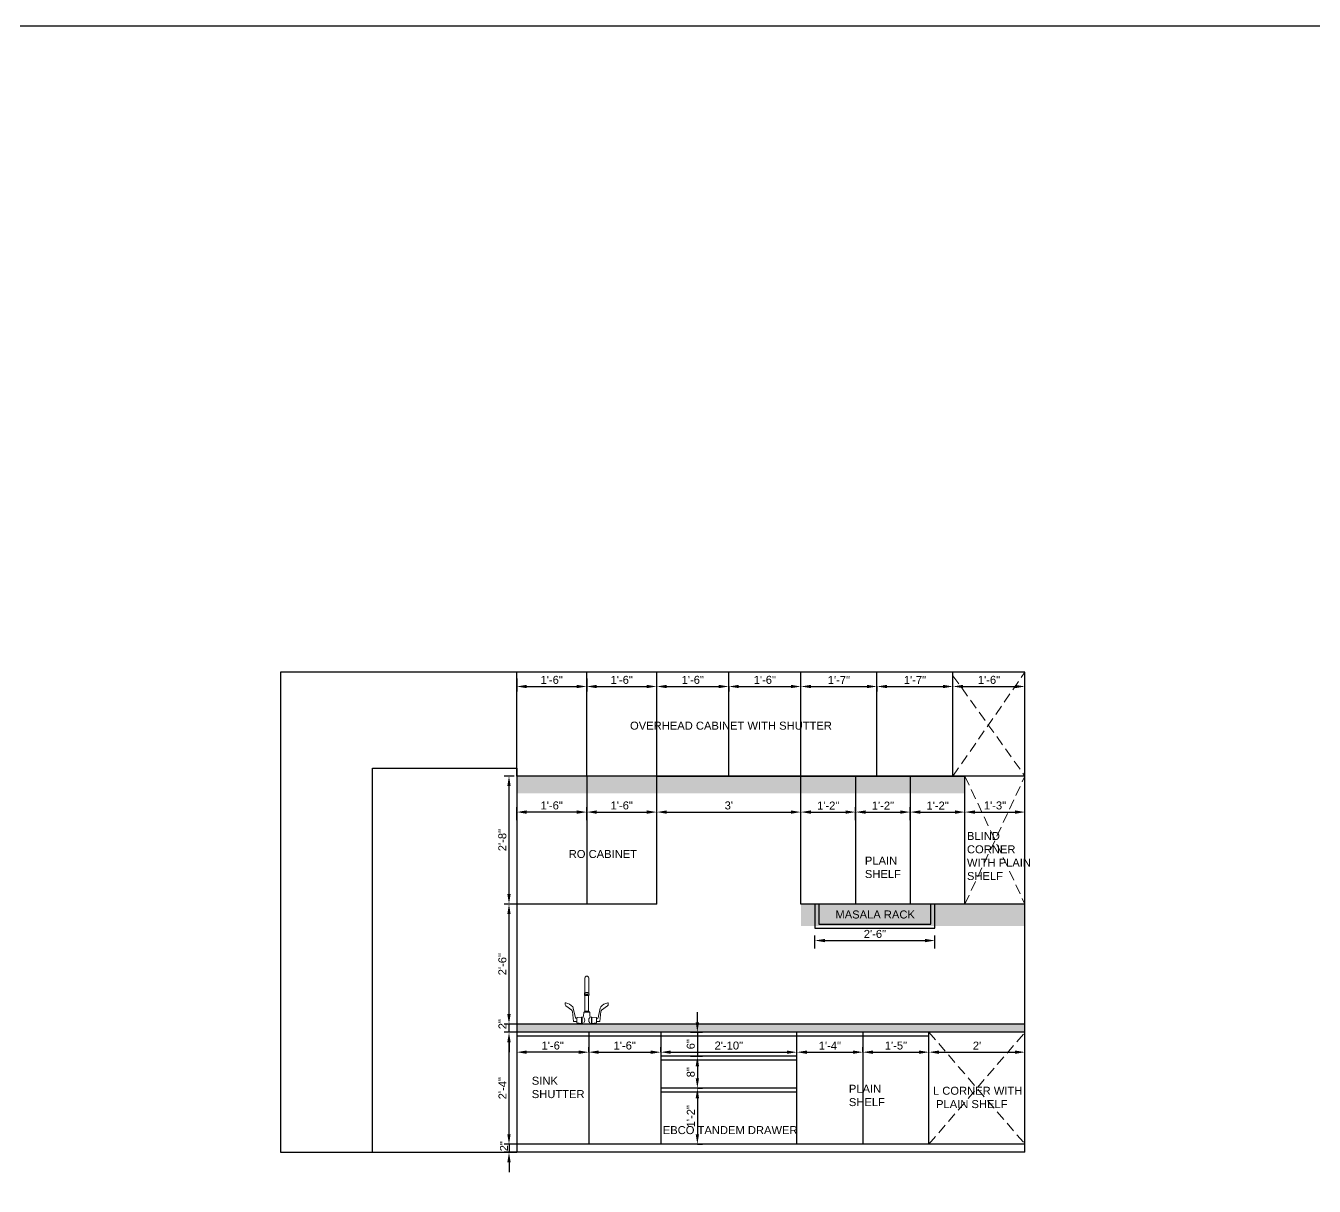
# Model space of a CAD drawing. Header units: inches. Extents: x 213 to 17763, y -4830 to 1802.
# Drawn here: x 16192.3 to 16514.3, y -2074.5 to -1784.5 of the extents above; entities that cross this region are included whole.
import ezdxf

# ---------------------------------------------------------------- set-up
doc = ezdxf.new("R2010")
doc.units = ezdxf.units.IN
doc.header["$MEASUREMENT"] = 0
for name, pattern in [('$0$HIDDEN', [0.375, 0.25, -0.125]), ('ACAD_ISO02W100', [15, 12, -3]), ('AUDIT_D_060311083008-3', [0])]:
    doc.linetypes.add(name, pattern=pattern)
doc.layers.add('IEL-HATCH-002', color=7, linetype='Continuous')
doc.layers.add('PDF4_Text', color=7, linetype='Continuous')
doc.styles.add('PDF Arial', font='arial.ttf')
doc.styles.get("Standard").update_dxf_attribs({"font": 'arial.ttf'})
doc.dimstyles.new('ISO-25', dxfattribs={"dimtxt": 4.5, "dimasz": 2.5, "dimexe": 1.25, "dimexo": 0.625, "dimtad": 1, "dimdec": 0, "dimlunit": 4, "dimtxsty": 'Standard', "dimcen": 2.5, "dimadec": 0, "dimazin": 0, "dimtfac": 1, "dimtdec": 0, "dimtmove": 0, "dimatfit": 3, "dimfxl": 1, "dimarcsym": 0})

# ---------------------------------------------------------------- blocks, each defined once
blk = doc.blocks.new('9I8UYTFRD')
at = {"lineweight": 0}
for p, q in [((16583.79, -2758.37), (16583.79, -2762.02)), ((16584.75, -2762.02), (16584.75, -2758.37)), ((16578.9, -2764.96), (16578.9, -2764.66)), ((16583.79, -2762.71), (16583.79, -2766.67)), ((16584.74, -2766.67), (16584.74, -2762.71)), ((16589.63, -2764.96), (16589.63, -2764.66)), ((16580.56, -2766.43), (16579.04, -2765.32)), ((16580.99, -2769.25), (16580.7, -2766.74)), ((16580.9, -2765.86), (16581.43, -2768.32)), ((16581.82, -2768.56), (16581.82, -2768.27)), ((16581.87, -2768.21), (16582.99, -2768.14)), ((16582.99, -2768.18), (16583.1, -2768.13)), ((16582.99, -2768.14), (16582.99, -2768.18)), ((16582.99, -2769.67), (16582.99, -2768.18)), ((16583.1, -2769.72), (16583.1, -2768.13)), ((16583.1, -2768.13), (16583.21, -2768.13)), ((16583.47, -2767.88), (16583.52, -2766.93)), ((16583.52, -2766.93), (16583.63, -2766.93)), ((16583.63, -2766.93), (16584.9, -2766.93)), ((16583.79, -2766.67), (16584.74, -2766.67)), ((16585.01, -2766.93), (16584.9, -2766.93)), ((16585.06, -2767.88), (16585.01, -2766.93)), ((16585.43, -2768.13), (16585.32, -2768.13)), ((16585.43, -2769.72), (16585.43, -2768.13)), ((16585.53, -2768.18), (16585.43, -2768.13)), ((16586.66, -2768.21), (16585.53, -2768.14)), ((16585.53, -2768.14), (16585.53, -2768.18)), ((16585.53, -2769.67), (16585.53, -2768.18)), ((16586.7, -2768.56), (16586.7, -2768.27)), ((16587.62, -2765.86), (16587.09, -2768.32)), ((16587.54, -2769.25), (16587.82, -2766.74)), ((16587.97, -2766.43), (16589.49, -2765.32)), ((16581.82, -2769.25), (16580.99, -2769.25)), ((16581.7, -2768.56), (16581.82, -2768.56)), ((16581.82, -2768.56), (16581.82, -2769.25)), ((16581.82, -2769.54), (16581.82, -2769.25)), ((16582.99, -2769.72), (16581.87, -2769.59)), ((16583.1, -2769.72), (16582.99, -2769.67)), ((16582.99, -2769.67), (16582.99, -2769.72)), ((16585.43, -2769.72), (16585.53, -2769.67)), ((16585.53, -2769.72), (16586.66, -2769.59)), ((16585.53, -2769.67), (16585.53, -2769.72)), ((16586.7, -2768.56), (16586.7, -2769.25)), ((16586.83, -2768.56), (16586.7, -2768.56)), ((16586.7, -2769.54), (16586.7, -2769.25)), ((16586.7, -2769.25), (16587.54, -2769.25))]:
    blk.add_line(p, q, dxfattribs=at)
for centre, radius, start, end in [((16584.27, -2758.37), 0.479, 0.1224, 179.8776), ((16583.81, -2762.11), 0.0875, 102.6674, 218.0261), ((16584.27, -2763.95), 1.86, 73.5696, 106.4975), ((16584.27, -2763.82), 1.86, 75.0637, 104.9363), ((16584.72, -2762.11), 0.0911, 325.8407, 73.6277), ((16579, -2764.66), 0.106, 90, 180), ((16579.43, -2764.96), 0.532, 180, 223.0734), ((16578.15, -2768.2), 3.74, 45.3741, 76.7548), ((16583.98, -2762.36), 0.312, 140.4177, 217.9852), ((16583.76, -2762.61), 0.0686, 114.8047, 245.1953), ((16584.26, -2764.35), 1.88, 73.5535, 106.4465), ((16583.81, -2762.62), 0.0905, 215.7695, 256.5959), ((16584.72, -2762.62), 0.0906, 283.4243, 324.2103), ((16584.56, -2762.36), 0.304, 319.9002, 40.0998), ((16584.77, -2762.61), 0.0686, 294.8047, 65.1953), ((16590.38, -2768.2), 3.74, 103.2452, 134.6259), ((16589.1, -2764.96), 0.532, 316.9266, 0), ((16589.52, -2764.66), 0.106, 0, 90), ((16580.17, -2766.8), 0.532, 5.886, 43.0734), ((16580.12, -2765.98), 0.798, 8.8252, 34.3104), ((16581.7, -2768.29), 0.266, 185.886, 270), ((16581.88, -2768.27), 0.0532, 94.3321, 180), ((16583.21, -2767.86), 0.266, 270, 357.14), ((16582.69, -2768.89), 1.09, 319.9184, 39.0717), ((16584.05, -2767), 0.426, 127.6786, 170.3939), ((16584.48, -2767), 0.426, 9.6061, 52.3214), ((16585.84, -2768.89), 1.09, 140.9283, 220.0816), ((16585.32, -2767.86), 0.266, 182.86, 270), ((16586.65, -2768.27), 0.0532, 0, 85.6679), ((16586.83, -2768.29), 0.266, 270, 354.114), ((16588.41, -2765.98), 0.798, 145.6896, 171.1748), ((16588.35, -2766.8), 0.532, 136.9266, 174.114), ((16581.88, -2769.54), 0.0532, 180, 265.6679), ((16583.1, -2769.99), 0.266, 357.14, 90), ((16585.43, -2769.99), 0.266, 90, 182.86), ((16586.65, -2769.54), 0.0532, 274.3321, 0)]:
    blk.add_arc(centre, radius, start, end, dxfattribs=at)
for start_param, end_param in [(-0.053243, 3.194836), (3.592619, 5.832158)]:
    blk.add_ellipse((16584.26, -2762.67), major_axis=(0.532, 0), ratio=0.172573, start_param=start_param, end_param=end_param, dxfattribs=at)
blk = doc.blocks.new('*D1063')
at = {"color": 0, "linetype": 'ACAD_ISO02W100', "lineweight": -2, "transparency": 16777216}
for p, q in [((16315, -1983), (16315, -1979.75)), ((16332.5, -1983), (16332.5, -1979.75))]:
    blk.add_line(p, q, dxfattribs=at)
at = {"color": 0, "linetype": 'AUDIT_D_060311083008-3', "lineweight": -2, "transparency": 16777216}
blk.add_line((16330, -1981), (16317.5, -1981), dxfattribs=at)
at = {"color": 0, "transparency": 16777216}
for points in [[(16317.5, -1980.58), (16317.5, -1981.42), (16315, -1981)], [(16330, -1980.58), (16330, -1981.42), (16332.5, -1981)]]:
    blk.add_solid(points, dxfattribs=at)
at = {"layer": 'Defpoints', "color": 0, "transparency": 16777216}
for p in [(16315, -1981), (16315, -1986.99), (16332.5, -1986.99)]:
    blk.add_point(p, dxfattribs=at)
at = {"color": 0, "lineweight": 5, "transparency": 16777216, "insert": (16323.75, -1979.35), "char_height": 2, "attachment_point": 5}
blk.add_mtext('1\'-6"', dxfattribs=at)
blk = doc.blocks.new('*D1064')
at = {"color": 0, "linetype": 'ACAD_ISO02W100', "lineweight": -2, "transparency": 16777216}
for p, q in [((16332.5, -1983), (16332.5, -1979.75)), ((16350, -1983), (16350, -1979.75))]:
    blk.add_line(p, q, dxfattribs=at)
at = {"color": 0, "linetype": 'AUDIT_D_060311083008-3', "lineweight": -2, "transparency": 16777216}
blk.add_line((16335, -1981), (16347.5, -1981), dxfattribs=at)
at = {"color": 0, "transparency": 16777216}
for points in [[(16335, -1980.58), (16335, -1981.42), (16332.5, -1981)], [(16347.5, -1980.58), (16347.5, -1981.42), (16350, -1981)]]:
    blk.add_solid(points, dxfattribs=at)
at = {"layer": 'Defpoints', "color": 0, "transparency": 16777216}
for p in [(16350, -1981), (16332.5, -1986.99), (16350, -1986.99)]:
    blk.add_point(p, dxfattribs=at)
at = {"color": 0, "lineweight": 5, "transparency": 16777216, "insert": (16341.25, -1979.35), "char_height": 2, "attachment_point": 5}
blk.add_mtext('1\'-6"', dxfattribs=at)
blk = doc.blocks.new('*D1065')
at = {"color": 0, "linetype": 'ACAD_ISO02W100', "lineweight": -2, "transparency": 16777216}
for p, q in [((16350, -1983), (16350, -1979.75)), ((16386, -1983), (16386, -1979.75))]:
    blk.add_line(p, q, dxfattribs=at)
at = {"color": 0, "linetype": 'AUDIT_D_060311083008-3', "lineweight": -2, "transparency": 16777216}
blk.add_line((16352.5, -1981), (16383.5, -1981), dxfattribs=at)
at = {"color": 0, "transparency": 16777216}
for points in [[(16352.5, -1980.58), (16352.5, -1981.42), (16350, -1981)], [(16383.5, -1980.58), (16383.5, -1981.42), (16386, -1981)]]:
    blk.add_solid(points, dxfattribs=at)
at = {"layer": 'Defpoints', "color": 0, "transparency": 16777216}
for p in [(16386, -1981), (16350, -1986.99), (16386, -1986.99)]:
    blk.add_point(p, dxfattribs=at)
at = {"color": 0, "lineweight": 5, "transparency": 16777216, "insert": (16368, -1979.35), "char_height": 2, "attachment_point": 5}
blk.add_mtext("3'", dxfattribs=at)
blk = doc.blocks.new('*D1066')
at = {"color": 0, "linetype": 'ACAD_ISO02W100', "lineweight": -2, "transparency": 16777216}
for p, q in [((16386, -1983), (16386, -1979.75)), ((16399.67, -1983), (16399.67, -1979.75))]:
    blk.add_line(p, q, dxfattribs=at)
at = {"color": 0, "linetype": 'AUDIT_D_060311083008-3', "lineweight": -2, "transparency": 16777216}
blk.add_line((16388.5, -1981), (16397.17, -1981), dxfattribs=at)
at = {"color": 0, "transparency": 16777216}
for points in [[(16388.5, -1980.58), (16388.5, -1981.42), (16386, -1981)], [(16397.17, -1980.58), (16397.17, -1981.42), (16399.67, -1981)]]:
    blk.add_solid(points, dxfattribs=at)
at = {"layer": 'Defpoints', "color": 0, "transparency": 16777216}
for p in [(16399.67, -1981), (16386, -1986.99), (16399.67, -1986.99)]:
    blk.add_point(p, dxfattribs=at)
at = {"color": 0, "lineweight": 5, "transparency": 16777216, "insert": (16392.83, -1979.37), "char_height": 2, "attachment_point": 5}
blk.add_mtext('1\'-2"', dxfattribs=at)
blk = doc.blocks.new('*D1067')
at = {"color": 0, "linetype": 'ACAD_ISO02W100', "lineweight": -2, "transparency": 16777216}
for p, q in [((16413.33, -1983), (16413.33, -1979.75)), ((16427, -1983), (16427, -1979.75))]:
    blk.add_line(p, q, dxfattribs=at)
at = {"color": 0, "linetype": 'AUDIT_D_060311083008-3', "lineweight": -2, "transparency": 16777216}
blk.add_line((16415.83, -1981), (16424.5, -1981), dxfattribs=at)
at = {"color": 0, "transparency": 16777216}
for points in [[(16415.83, -1980.58), (16415.83, -1981.42), (16413.33, -1981)], [(16424.5, -1980.58), (16424.5, -1981.42), (16427, -1981)]]:
    blk.add_solid(points, dxfattribs=at)
at = {"layer": 'Defpoints', "color": 0, "transparency": 16777216}
for p in [(16427, -1981), (16413.33, -1986.99), (16427, -1986.99)]:
    blk.add_point(p, dxfattribs=at)
at = {"color": 0, "lineweight": 5, "transparency": 16777216, "insert": (16420.17, -1979.37), "char_height": 2, "attachment_point": 5}
blk.add_mtext('1\'-2"', dxfattribs=at)
blk = doc.blocks.new('*D1068')
at = {"color": 0, "linetype": 'ACAD_ISO02W100', "lineweight": -2, "transparency": 16777216}
for p, q in [((16427, -1983), (16427, -1979.75)), ((16442, -1983), (16442, -1979.75))]:
    blk.add_line(p, q, dxfattribs=at)
at = {"color": 0, "linetype": 'AUDIT_D_060311083008-3', "lineweight": -2, "transparency": 16777216}
blk.add_line((16429.5, -1981), (16439.5, -1981), dxfattribs=at)
at = {"color": 0, "transparency": 16777216}
for points in [[(16429.5, -1980.58), (16429.5, -1981.42), (16427, -1981)], [(16439.5, -1980.58), (16439.5, -1981.42), (16442, -1981)]]:
    blk.add_solid(points, dxfattribs=at)
at = {"layer": 'Defpoints', "color": 0, "transparency": 16777216}
for p in [(16442, -1981), (16427, -1986.99), (16442, -1986.99)]:
    blk.add_point(p, dxfattribs=at)
at = {"color": 0, "lineweight": 5, "transparency": 16777216, "insert": (16434.5, -1979.35), "char_height": 2, "attachment_point": 5}
blk.add_mtext('1\'-3"', dxfattribs=at)
blk = doc.blocks.new('*D1069')
at = {"color": 0, "linetype": 'ACAD_ISO02W100', "lineweight": -2, "transparency": 16777216}
for p, q in [((16399.67, -1983), (16399.67, -1979.75)), ((16413.33, -1983), (16413.33, -1979.75))]:
    blk.add_line(p, q, dxfattribs=at)
at = {"color": 0, "linetype": 'AUDIT_D_060311083008-3', "lineweight": -2, "transparency": 16777216}
blk.add_line((16402.17, -1981), (16410.83, -1981), dxfattribs=at)
at = {"color": 0, "transparency": 16777216}
for points in [[(16402.17, -1980.58), (16402.17, -1981.42), (16399.67, -1981)], [(16410.83, -1980.58), (16410.83, -1981.42), (16413.33, -1981)]]:
    blk.add_solid(points, dxfattribs=at)
at = {"layer": 'Defpoints', "color": 0, "transparency": 16777216}
for p in [(16413.33, -1981), (16399.67, -1986.99), (16413.33, -1986.99)]:
    blk.add_point(p, dxfattribs=at)
at = {"color": 0, "transparency": 16777216, "insert": (16406.5, -1979.37), "char_height": 2, "attachment_point": 5}
blk.add_mtext('1\'-2"', dxfattribs=at)
blk = doc.blocks.new('*D1070')
at = {"color": 0, "linetype": 'ACAD_ISO02W100', "lineweight": -2, "transparency": 16777216}
for p, q in [((16315, -2039), (16315, -2042.25)), ((16333, -2041), (16333, -2039.75))]:
    blk.add_line(p, q, dxfattribs=at)
at = {"color": 0, "linetype": 'AUDIT_D_060311083008-3', "lineweight": -2, "transparency": 16777216}
blk.add_line((16330.5, -2041), (16317.5, -2041), dxfattribs=at)
at = {"color": 0, "transparency": 16777216}
for points in [[(16317.5, -2040.58), (16317.5, -2041.42), (16315, -2041)], [(16330.5, -2040.58), (16330.5, -2041.42), (16333, -2041)]]:
    blk.add_solid(points, dxfattribs=at)
at = {"layer": 'Defpoints', "color": 0, "transparency": 16777216}
for p in [(16315, -2038), (16315, -2041), (16333, -2041)]:
    blk.add_point(p, dxfattribs=at)
at = {"color": 0, "lineweight": 5, "transparency": 16777216, "insert": (16324, -2039.35), "char_height": 2, "attachment_point": 5}
blk.add_mtext('1\'-6"', dxfattribs=at)
blk = doc.blocks.new('*D1071')
at = {"color": 0, "linetype": 'ACAD_ISO02W100', "lineweight": -2, "transparency": 16777216}
for p, q in [((16333, -2039), (16333, -2042.25)), ((16351, -2041), (16351, -2039.75))]:
    blk.add_line(p, q, dxfattribs=at)
at = {"color": 0, "linetype": 'AUDIT_D_060311083008-3', "lineweight": -2, "transparency": 16777216}
blk.add_line((16335.5, -2041), (16348.5, -2041), dxfattribs=at)
at = {"color": 0, "transparency": 16777216}
for points in [[(16335.5, -2040.58), (16335.5, -2041.42), (16333, -2041)], [(16348.5, -2040.58), (16348.5, -2041.42), (16351, -2041)]]:
    blk.add_solid(points, dxfattribs=at)
at = {"layer": 'Defpoints', "color": 0, "transparency": 16777216}
for p in [(16333, -2038), (16351, -2041), (16351, -2041)]:
    blk.add_point(p, dxfattribs=at)
at = {"color": 0, "lineweight": 5, "transparency": 16777216, "insert": (16342, -2039.35), "char_height": 2, "attachment_point": 5}
blk.add_mtext('1\'-6"', dxfattribs=at)
blk = doc.blocks.new('*D1072')
at = {"color": 0, "linetype": 'ACAD_ISO02W100', "lineweight": -2, "transparency": 16777216}
for p, q in [((16351, -2041), (16351, -2039.75)), ((16385, -2041), (16385, -2039.75))]:
    blk.add_line(p, q, dxfattribs=at)
at = {"color": 0, "linetype": 'AUDIT_D_060311083008-3', "lineweight": -2, "transparency": 16777216}
blk.add_line((16353.5, -2041), (16382.5, -2041), dxfattribs=at)
at = {"color": 0, "transparency": 16777216}
for points in [[(16353.5, -2040.58), (16353.5, -2041.42), (16351, -2041)], [(16382.5, -2040.58), (16382.5, -2041.42), (16385, -2041)]]:
    blk.add_solid(points, dxfattribs=at)
at = {"layer": 'Defpoints', "color": 0, "transparency": 16777216}
for p in [(16351, -2041), (16385, -2041), (16385, -2041)]:
    blk.add_point(p, dxfattribs=at)
at = {"color": 0, "lineweight": 5, "transparency": 16777216, "insert": (16368, -2039.35), "char_height": 2, "attachment_point": 5}
blk.add_mtext('2\'-10"', dxfattribs=at)
blk = doc.blocks.new('*D1073')
at = {"color": 0, "linetype": 'ACAD_ISO02W100', "lineweight": -2, "transparency": 16777216}
for p, q in [((16385, -2041), (16385, -2039.75)), ((16401.5, -2041), (16401.5, -2039.75))]:
    blk.add_line(p, q, dxfattribs=at)
at = {"color": 0, "linetype": 'AUDIT_D_060311083008-3', "lineweight": -2, "transparency": 16777216}
blk.add_line((16387.5, -2041), (16399, -2041), dxfattribs=at)
at = {"color": 0, "transparency": 16777216}
for points in [[(16387.5, -2040.58), (16387.5, -2041.42), (16385, -2041)], [(16399, -2040.58), (16399, -2041.42), (16401.5, -2041)]]:
    blk.add_solid(points, dxfattribs=at)
at = {"layer": 'Defpoints', "color": 0, "transparency": 16777216}
for p in [(16385, -2041), (16401.5, -2041), (16401.5, -2041)]:
    blk.add_point(p, dxfattribs=at)
at = {"color": 0, "lineweight": 5, "transparency": 16777216, "insert": (16393.25, -2039.37), "char_height": 2, "attachment_point": 5}
blk.add_mtext('1\'-4"', dxfattribs=at)
blk = doc.blocks.new('*D1074')
at = {"color": 0, "linetype": 'ACAD_ISO02W100', "lineweight": -2, "transparency": 16777216}
for p, q in [((16401.5, -2041), (16401.5, -2039.75)), ((16418, -2041), (16418, -2039.75))]:
    blk.add_line(p, q, dxfattribs=at)
at = {"color": 0, "linetype": 'AUDIT_D_060311083008-3', "lineweight": -2, "transparency": 16777216}
blk.add_line((16404, -2041), (16415.5, -2041), dxfattribs=at)
at = {"color": 0, "transparency": 16777216}
for points in [[(16404, -2040.58), (16404, -2041.42), (16401.5, -2041)], [(16415.5, -2040.58), (16415.5, -2041.42), (16418, -2041)]]:
    blk.add_solid(points, dxfattribs=at)
at = {"layer": 'Defpoints', "color": 0, "transparency": 16777216}
for p in [(16401.5, -2041), (16418, -2041), (16418, -2041)]:
    blk.add_point(p, dxfattribs=at)
at = {"color": 0, "lineweight": 5, "transparency": 16777216, "insert": (16409.75, -2039.35), "char_height": 2, "attachment_point": 5}
blk.add_mtext('1\'-5"', dxfattribs=at)
blk = doc.blocks.new('*D1075')
at = {"color": 0, "linetype": 'ACAD_ISO02W100', "lineweight": -2, "transparency": 16777216}
for p, q in [((16418, -2041), (16418, -2039.75)), ((16442, -2041), (16442, -2039.75))]:
    blk.add_line(p, q, dxfattribs=at)
at = {"color": 0, "linetype": 'AUDIT_D_060311083008-3', "lineweight": -2, "transparency": 16777216}
blk.add_line((16420.5, -2041), (16439.5, -2041), dxfattribs=at)
at = {"color": 0, "transparency": 16777216}
for points in [[(16420.5, -2040.58), (16420.5, -2041.42), (16418, -2041)], [(16439.5, -2040.58), (16439.5, -2041.42), (16442, -2041)]]:
    blk.add_solid(points, dxfattribs=at)
at = {"layer": 'Defpoints', "color": 0, "transparency": 16777216}
for p in [(16418, -2041), (16442, -2041), (16442, -2041)]:
    blk.add_point(p, dxfattribs=at)
at = {"color": 0, "lineweight": 5, "transparency": 16777216, "insert": (16430, -2039.37), "char_height": 2, "attachment_point": 5}
blk.add_mtext("2'", dxfattribs=at)
blk = doc.blocks.new('*D1076')
at = {"color": 0, "linetype": 'ACAD_ISO02W100', "lineweight": -2, "transparency": 16777216}
for p, q in [((16389.5, -2015.1), (16389.5, -2011.85)), ((16419.5, -2015.1), (16419.5, -2011.85))]:
    blk.add_line(p, q, dxfattribs=at)
at = {"color": 0, "linetype": 'AUDIT_D_060311083008-3', "lineweight": -2, "transparency": 16777216}
blk.add_line((16392, -2013.1), (16417, -2013.1), dxfattribs=at)
at = {"color": 0, "transparency": 16777216}
for points in [[(16392, -2012.69), (16392, -2013.52), (16389.5, -2013.1)], [(16417, -2012.69), (16417, -2013.52), (16419.5, -2013.1)]]:
    blk.add_solid(points, dxfattribs=at)
at = {"layer": 'Defpoints', "color": 0, "transparency": 16777216}
for p in [(16419.5, -2013.1), (16419.5, -2016.6), (16389.5, -2019.09)]:
    blk.add_point(p, dxfattribs=at)
at = {"color": 0, "lineweight": 5, "transparency": 16777216, "insert": (16404.5, -2011.46), "char_height": 2, "attachment_point": 5}
blk.add_mtext('2\'-6"', dxfattribs=at)
blk = doc.blocks.new('*D1077')
at = {"color": 0, "linetype": 'ACAD_ISO02W100', "lineweight": -2, "transparency": 16777216}
for p, q in [((16315.08, -2036), (16311.83, -2036)), ((16315.08, -2064), (16311.83, -2064))]:
    blk.add_line(p, q, dxfattribs=at)
at = {"color": 0, "linetype": 'AUDIT_D_060311083008-3', "lineweight": -2, "transparency": 16777216}
blk.add_line((16313.08, -2061.5), (16313.08, -2038.5), dxfattribs=at)
at = {"color": 0, "transparency": 16777216}
for points in [[(16312.66, -2038.5), (16313.49, -2038.5), (16313.08, -2036)], [(16312.66, -2061.5), (16313.49, -2061.5), (16313.08, -2064)]]:
    blk.add_solid(points, dxfattribs=at)
at = {"layer": 'Defpoints', "color": 0, "transparency": 16777216}
for p in [(16313.08, -2036), (16319, -2036), (16319, -2064)]:
    blk.add_point(p, dxfattribs=at)
at = {"color": 0, "lineweight": 5, "transparency": 16777216, "insert": (16311.45, -2050), "char_height": 2, "attachment_point": 5, "rotation": 90}
blk.add_mtext('2\'-4"', dxfattribs=at)
blk = doc.blocks.new('*D1078')
at = {"color": 0, "linetype": 'AUDIT_D_060311083008-3', "lineweight": -2, "transparency": 16777216}
for p, q in [((16313.08, -2031.5), (16313.08, -2029)), ((16313.08, -2036), (16313.08, -2034)), ((16313.08, -2038.5), (16313.08, -2041))]:
    blk.add_line(p, q, dxfattribs=at)
at = {"color": 0, "linetype": 'ACAD_ISO02W100', "lineweight": -2, "transparency": 16777216}
for p, q in [((16315.08, -2034), (16311.83, -2034)), ((16315.08, -2036), (16311.83, -2036))]:
    blk.add_line(p, q, dxfattribs=at)
at = {"color": 0, "transparency": 16777216}
for points in [[(16312.66, -2031.5), (16313.49, -2031.5), (16313.08, -2034)], [(16312.66, -2038.5), (16313.49, -2038.5), (16313.08, -2036)]]:
    blk.add_solid(points, dxfattribs=at)
at = {"layer": 'Defpoints', "color": 0, "transparency": 16777216}
for p in [(16313.08, -2034), (16319, -2034), (16319, -2036)]:
    blk.add_point(p, dxfattribs=at)
at = {"color": 0, "lineweight": 5, "transparency": 16777216, "insert": (16311.45, -2034), "char_height": 2, "attachment_point": 5, "rotation": 90}
blk.add_mtext('2"', dxfattribs=at)
blk = doc.blocks.new('*D1079')
at = {"color": 0, "linetype": 'ACAD_ISO02W100', "lineweight": -2, "transparency": 16777216}
for p, q in [((16315.08, -2004), (16311.83, -2004)), ((16315.08, -2034), (16311.83, -2034))]:
    blk.add_line(p, q, dxfattribs=at)
at = {"color": 0, "linetype": 'AUDIT_D_060311083008-3', "lineweight": -2, "transparency": 16777216}
blk.add_line((16313.08, -2031.5), (16313.08, -2006.5), dxfattribs=at)
at = {"color": 0, "transparency": 16777216}
for points in [[(16312.66, -2006.5), (16313.49, -2006.5), (16313.08, -2004)], [(16312.66, -2031.5), (16313.49, -2031.5), (16313.08, -2034)]]:
    blk.add_solid(points, dxfattribs=at)
at = {"layer": 'Defpoints', "color": 0, "transparency": 16777216}
for p in [(16313.08, -2004), (16319, -2004), (16319, -2034)]:
    blk.add_point(p, dxfattribs=at)
at = {"color": 0, "lineweight": 5, "transparency": 16777216, "insert": (16311.43, -2019), "char_height": 2, "attachment_point": 5, "rotation": 90}
blk.add_mtext('2\'-6"', dxfattribs=at)
blk = doc.blocks.new('*D1080')
at = {"color": 0, "linetype": 'ACAD_ISO02W100', "lineweight": -2, "transparency": 16777216}
for p, q in [((16314.38, -1972), (16311.83, -1972)), ((16315.08, -2004), (16311.83, -2004))]:
    blk.add_line(p, q, dxfattribs=at)
at = {"color": 0, "linetype": 'AUDIT_D_060311083008-3', "lineweight": -2, "transparency": 16777216}
blk.add_line((16313.08, -2001.5), (16313.08, -1974.5), dxfattribs=at)
at = {"color": 0, "transparency": 16777216}
for points in [[(16312.66, -1974.5), (16313.49, -1974.5), (16313.08, -1972)], [(16312.66, -2001.5), (16313.49, -2001.5), (16313.08, -2004)]]:
    blk.add_solid(points, dxfattribs=at)
at = {"layer": 'Defpoints', "color": 0, "transparency": 16777216}
for p in [(16313.08, -1972), (16315, -1972), (16319, -2004)]:
    blk.add_point(p, dxfattribs=at)
at = {"color": 0, "lineweight": 5, "transparency": 16777216, "insert": (16311.43, -1988), "char_height": 2, "attachment_point": 5, "rotation": 90}
blk.add_mtext('2\'-8"', dxfattribs=at)
blk = doc.blocks.new('*D1081')
at = {"color": 0, "linetype": 'AUDIT_D_060311083008-3', "lineweight": -2, "transparency": 16777216}
for p, q in [((16313.08, -2061.5), (16313.08, -2059)), ((16313.08, -2064), (16313.08, -2066)), ((16313.08, -2068.5), (16313.08, -2071))]:
    blk.add_line(p, q, dxfattribs=at)
at = {"color": 0, "linetype": 'ACAD_ISO02W100', "lineweight": -2, "transparency": 16777216}
for p, q in [((16315.08, -2064), (16311.83, -2064)), ((16315.08, -2066), (16311.83, -2066))]:
    blk.add_line(p, q, dxfattribs=at)
at = {"color": 0, "transparency": 16777216}
for points in [[(16312.66, -2061.5), (16313.49, -2061.5), (16313.08, -2064)], [(16312.66, -2068.5), (16313.49, -2068.5), (16313.08, -2066)]]:
    blk.add_solid(points, dxfattribs=at)
at = {"layer": 'Defpoints', "color": 0, "transparency": 16777216}
for p in [(16313.08, -2066), (16319, -2064), (16319, -2066)]:
    blk.add_point(p, dxfattribs=at)
at = {"color": 0, "transparency": 16777216, "insert": (16311.82, -2064.5), "char_height": 2, "attachment_point": 5, "rotation": 90}
blk.add_mtext('2"', dxfattribs=at)
blk = doc.blocks.new('*D1087')
at = {"color": 0, "linetype": 'AUDIT_D_060311083008-3', "lineweight": -2, "transparency": 16777216}
for p, q in [((16360.14, -2033.5), (16360.14, -2031)), ((16360.14, -2036), (16360.14, -2042)), ((16360.14, -2044.5), (16360.14, -2047))]:
    blk.add_line(p, q, dxfattribs=at)
at = {"color": 0, "linetype": 'ACAD_ISO02W100', "lineweight": -2, "transparency": 16777216}
for p, q in [((16358.39, -2036), (16361.39, -2036)), ((16358.39, -2042), (16361.39, -2042))]:
    blk.add_line(p, q, dxfattribs=at)
at = {"color": 0, "transparency": 16777216}
for points in [[(16359.73, -2033.5), (16360.56, -2033.5), (16360.14, -2036)], [(16359.73, -2044.5), (16360.56, -2044.5), (16360.14, -2042)]]:
    blk.add_solid(points, dxfattribs=at)
at = {"layer": 'Defpoints', "color": 0, "transparency": 16777216}
for p in [(16357.77, -2036), (16357.77, -2042), (16360.14, -2042)]:
    blk.add_point(p, dxfattribs=at)
at = {"color": 0, "lineweight": 5, "transparency": 16777216, "insert": (16358.5, -2039), "char_height": 2, "attachment_point": 5, "rotation": 90}
blk.add_mtext('6"', dxfattribs=at)
blk = doc.blocks.new('*D1088')
at = {"color": 0, "linetype": 'ACAD_ISO02W100', "lineweight": -2, "transparency": 16777216}
for p, q in [((16360.14, -2042), (16358.89, -2042)), ((16360.14, -2050), (16361.39, -2050))]:
    blk.add_line(p, q, dxfattribs=at)
at = {"color": 0, "linetype": 'AUDIT_D_060311083008-3', "lineweight": -2, "transparency": 16777216}
blk.add_line((16360.14, -2044.5), (16360.14, -2047.5), dxfattribs=at)
at = {"color": 0, "transparency": 16777216}
for points in [[(16359.73, -2044.5), (16360.56, -2044.5), (16360.14, -2042)], [(16359.73, -2047.5), (16360.56, -2047.5), (16360.14, -2050)]]:
    blk.add_solid(points, dxfattribs=at)
at = {"layer": 'Defpoints', "color": 0, "transparency": 16777216}
for p in [(16360.27, -2042), (16360.14, -2050), (16360.14, -2050)]:
    blk.add_point(p, dxfattribs=at)
at = {"color": 0, "lineweight": 5, "transparency": 16777216, "insert": (16358.5, -2046), "char_height": 2, "attachment_point": 5, "rotation": 90}
blk.add_mtext('8"', dxfattribs=at)
blk = doc.blocks.new('*D1089')
at = {"color": 0, "linetype": 'ACAD_ISO02W100', "lineweight": -2, "transparency": 16777216}
for p, q in [((16360.14, -2050), (16358.89, -2050)), ((16360.14, -2064), (16361.39, -2064))]:
    blk.add_line(p, q, dxfattribs=at)
at = {"color": 0, "linetype": 'AUDIT_D_060311083008-3', "lineweight": -2, "transparency": 16777216}
blk.add_line((16360.14, -2052.5), (16360.14, -2061.5), dxfattribs=at)
at = {"color": 0, "transparency": 16777216}
for points in [[(16359.73, -2052.5), (16360.56, -2052.5), (16360.14, -2050)], [(16359.73, -2061.5), (16360.56, -2061.5), (16360.14, -2064)]]:
    blk.add_solid(points, dxfattribs=at)
at = {"layer": 'Defpoints', "color": 0, "transparency": 16777216}
for p in [(16360.27, -2050), (16360.14, -2064), (16360.14, -2064)]:
    blk.add_point(p, dxfattribs=at)
at = {"color": 0, "lineweight": 5, "transparency": 16777216, "insert": (16358.51, -2057), "char_height": 2, "attachment_point": 5, "rotation": 90}
blk.add_mtext('1\'-2"', dxfattribs=at)
blk = doc.blocks.new('*D1140')
at = {"color": 0, "linetype": 'ACAD_ISO02W100', "lineweight": -2, "transparency": 16777216}
for p, q in [((16315, -1947.62), (16315, -1950.87)), ((16332.5, -1947.62), (16332.5, -1950.87))]:
    blk.add_line(p, q, dxfattribs=at)
at = {"color": 0, "linetype": 'AUDIT_D_060311083008-3', "lineweight": -2, "transparency": 16777216}
blk.add_line((16317.5, -1949.62), (16330, -1949.62), dxfattribs=at)
at = {"color": 0, "transparency": 16777216}
for points in [[(16317.5, -1949.2), (16317.5, -1950.03), (16315, -1949.62)], [(16330, -1949.2), (16330, -1950.03), (16332.5, -1949.62)]]:
    blk.add_solid(points, dxfattribs=at)
at = {"layer": 'Defpoints', "color": 0, "transparency": 16777216}
for p in [(16315, -1946), (16332.5, -1946), (16332.5, -1949.62)]:
    blk.add_point(p, dxfattribs=at)
at = {"color": 0, "lineweight": 5, "transparency": 16777216, "insert": (16323.75, -1947.97), "char_height": 2, "attachment_point": 5}
blk.add_mtext('1\'-6"', dxfattribs=at)
blk = doc.blocks.new('*D1141')
at = {"color": 0, "linetype": 'ACAD_ISO02W100', "lineweight": -2, "transparency": 16777216}
for p, q in [((16332.5, -1947.62), (16332.5, -1950.87)), ((16350, -1949.62), (16350, -1948.37))]:
    blk.add_line(p, q, dxfattribs=at)
at = {"color": 0, "linetype": 'AUDIT_D_060311083008-3', "lineweight": -2, "transparency": 16777216}
blk.add_line((16335, -1949.62), (16347.5, -1949.62), dxfattribs=at)
at = {"color": 0, "transparency": 16777216}
for points in [[(16335, -1949.2), (16335, -1950.03), (16332.5, -1949.62)], [(16347.5, -1949.2), (16347.5, -1950.03), (16350, -1949.62)]]:
    blk.add_solid(points, dxfattribs=at)
at = {"layer": 'Defpoints', "color": 0, "transparency": 16777216}
for p in [(16332.5, -1946), (16350, -1949.62), (16350, -1949.62)]:
    blk.add_point(p, dxfattribs=at)
at = {"color": 0, "transparency": 16777216, "insert": (16341.25, -1947.97), "char_height": 2, "attachment_point": 5}
blk.add_mtext('1\'-6"', dxfattribs=at)
blk = doc.blocks.new('*D1142')
at = {"color": 0, "linetype": 'ACAD_ISO02W100', "lineweight": -2, "transparency": 16777216}
for p, q in [((16350, -1949.62), (16350, -1948.37)), ((16368, -1949.62), (16368, -1950.87))]:
    blk.add_line(p, q, dxfattribs=at)
at = {"color": 0, "linetype": 'AUDIT_D_060311083008-3', "lineweight": -2, "transparency": 16777216}
blk.add_line((16352.5, -1949.62), (16365.5, -1949.62), dxfattribs=at)
at = {"color": 0, "transparency": 16777216}
for points in [[(16352.5, -1949.2), (16352.5, -1950.03), (16350, -1949.62)], [(16365.5, -1949.2), (16365.5, -1950.03), (16368, -1949.62)]]:
    blk.add_solid(points, dxfattribs=at)
at = {"layer": 'Defpoints', "color": 0, "transparency": 16777216}
for p in [(16350, -1949.62), (16368, -1949.62), (16368, -1949.62)]:
    blk.add_point(p, dxfattribs=at)
at = {"color": 0, "transparency": 16777216, "insert": (16359, -1947.97), "char_height": 2, "attachment_point": 5}
blk.add_mtext('1\'-6"', dxfattribs=at)
blk = doc.blocks.new('*D1143')
at = {"color": 0, "linetype": 'ACAD_ISO02W100', "lineweight": -2, "transparency": 16777216}
for p, q in [((16368, -1949.62), (16368, -1950.87)), ((16386, -1949.62), (16386, -1948.37))]:
    blk.add_line(p, q, dxfattribs=at)
at = {"color": 0, "linetype": 'AUDIT_D_060311083008-3', "lineweight": -2, "transparency": 16777216}
blk.add_line((16370.5, -1949.62), (16383.5, -1949.62), dxfattribs=at)
at = {"color": 0, "transparency": 16777216}
for points in [[(16370.5, -1949.2), (16370.5, -1950.03), (16368, -1949.62)], [(16383.5, -1949.2), (16383.5, -1950.03), (16386, -1949.62)]]:
    blk.add_solid(points, dxfattribs=at)
at = {"layer": 'Defpoints', "color": 0, "transparency": 16777216}
for p in [(16368, -1949.62), (16386, -1949.62), (16386, -1949.62)]:
    blk.add_point(p, dxfattribs=at)
at = {"color": 0, "transparency": 16777216, "insert": (16377, -1947.97), "char_height": 2, "attachment_point": 5}
blk.add_mtext('1\'-6"', dxfattribs=at)
blk = doc.blocks.new('*D1144')
at = {"color": 0, "linetype": 'ACAD_ISO02W100', "lineweight": -2, "transparency": 16777216}
for p, q in [((16386, -1949.62), (16386, -1948.37)), ((16405, -1949.62), (16405, -1950.87))]:
    blk.add_line(p, q, dxfattribs=at)
at = {"color": 0, "linetype": 'AUDIT_D_060311083008-3', "lineweight": -2, "transparency": 16777216}
blk.add_line((16388.5, -1949.62), (16402.5, -1949.62), dxfattribs=at)
at = {"color": 0, "transparency": 16777216}
for points in [[(16388.5, -1949.2), (16388.5, -1950.03), (16386, -1949.62)], [(16402.5, -1949.2), (16402.5, -1950.03), (16405, -1949.62)]]:
    blk.add_solid(points, dxfattribs=at)
at = {"layer": 'Defpoints', "color": 0, "transparency": 16777216}
for p in [(16386, -1949.62), (16405, -1949.62), (16405, -1949.62)]:
    blk.add_point(p, dxfattribs=at)
at = {"color": 0, "transparency": 16777216, "insert": (16395.5, -1947.99), "char_height": 2, "attachment_point": 5}
blk.add_mtext('1\'-7"', dxfattribs=at)
blk = doc.blocks.new('*D1145')
at = {"color": 0, "linetype": 'ACAD_ISO02W100', "lineweight": -2, "transparency": 16777216}
for p, q in [((16405, -1949.62), (16405, -1950.87)), ((16424, -1949.62), (16424, -1948.37))]:
    blk.add_line(p, q, dxfattribs=at)
at = {"color": 0, "linetype": 'AUDIT_D_060311083008-3', "lineweight": -2, "transparency": 16777216}
blk.add_line((16407.5, -1949.62), (16421.5, -1949.62), dxfattribs=at)
at = {"color": 0, "transparency": 16777216}
for points in [[(16407.5, -1949.2), (16407.5, -1950.03), (16405, -1949.62)], [(16421.5, -1949.2), (16421.5, -1950.03), (16424, -1949.62)]]:
    blk.add_solid(points, dxfattribs=at)
at = {"layer": 'Defpoints', "color": 0, "transparency": 16777216}
for p in [(16405, -1949.62), (16424, -1949.62), (16424, -1949.62)]:
    blk.add_point(p, dxfattribs=at)
at = {"color": 0, "transparency": 16777216, "insert": (16414.5, -1947.99), "char_height": 2, "attachment_point": 5}
blk.add_mtext('1\'-7"', dxfattribs=at)
blk = doc.blocks.new('*D1146')
at = {"color": 0, "linetype": 'ACAD_ISO02W100', "lineweight": -2, "transparency": 16777216}
for p, q in [((16424, -1949.62), (16424, -1948.37)), ((16442, -1949.62), (16442, -1948.37))]:
    blk.add_line(p, q, dxfattribs=at)
at = {"color": 0, "linetype": 'AUDIT_D_060311083008-3', "lineweight": -2, "transparency": 16777216}
blk.add_line((16426.5, -1949.62), (16439.5, -1949.62), dxfattribs=at)
at = {"color": 0, "transparency": 16777216}
for points in [[(16426.5, -1949.2), (16426.5, -1950.03), (16424, -1949.62)], [(16439.5, -1949.2), (16439.5, -1950.03), (16442, -1949.62)]]:
    blk.add_solid(points, dxfattribs=at)
at = {"layer": 'Defpoints', "color": 0, "transparency": 16777216}
for p in [(16424, -1949.62), (16442, -1949.62), (16442, -1949.62)]:
    blk.add_point(p, dxfattribs=at)
at = {"color": 0, "transparency": 16777216, "insert": (16433, -1947.97), "char_height": 2, "attachment_point": 5}
blk.add_mtext('1\'-6"', dxfattribs=at)

msp = doc.modelspace()

# ---------------------------------------------------------------- hatches: boundary and pattern name
at = {"layer": 'IEL-HATCH-002', "transparency": 33554687}
h = msp.add_hatch(color=256, dxfattribs=at)
h.dxf.hatch_style = 1
h.set_gradient(color1=(248, 246, 176), tint=1, name='CURVED')
h.paths.add_polyline_path([(16332.5, -1972), (16315, -1972), (16315, -1976.3), (16332.5, -1976.3)])
h.paths.add_polyline_path([(16350, -1972), (16332.5, -1972), (16332.5, -1976.3), (16350, -1976.3)])
h.paths.add_polyline_path([(16386, -1972), (16350, -1972), (16350, -1976.3), (16386, -1976.3)])
h.paths.add_polyline_path([(16399.67, -1972), (16386, -1972), (16386, -1976.3), (16399.67, -1976.3)])
h.paths.add_polyline_path([(16413.33, -1972), (16399.67, -1972), (16399.67, -1976.3), (16413.33, -1976.3)])
h.paths.add_polyline_path([(16427, -1972), (16413.33, -1972), (16413.33, -1976.3), (16427, -1976.3)])
h = msp.add_hatch(color=256, dxfattribs=at)
h.dxf.hatch_style = 1
h.set_gradient(color1=(248, 246, 176), tint=1, name='CURVED')
h.paths.add_polyline_path([(16442, -2004), (16386, -2004), (16386, -2009.5), (16442, -2009.5)])
at = {"layer": 'IEL-HATCH-002', "true_color": 0x755f48, "transparency": 33554687}
h = msp.add_hatch(color=37, dxfattribs=at)
h.dxf.hatch_style = 1
h.paths.add_polyline_path([(16442, -2034), (16315, -2034), (16315, -2036), (16442, -2036)])

# ---------------------------------------------------------------- linework, layer by layer
for p, q in [((16279, -1946), (16256, -1946)), ((16256, -1946), (16256, -2066)), ((16442, -1946), (16279, -1946)), ((16315, -1972), (16315, -1946)), ((16332.5, -1970.68), (16332.5, -1946)), ((16350, -1972), (16350, -1946)), ((16368, -1972), (16368, -1946)), ((16386, -1972), (16386, -1946)), ((16405, -1972), (16405, -1946)), ((16424, -1972), (16424, -1946)), ((16442, -2066), (16442, -1946)), ((16279, -2066), (16279, -1970)), ((16279, -1970), (16315, -1970)), ((16315, -1970), (16315, -2066)), ((16442, -1972), (16315, -1972)), ((16332.5, -1972), (16332.5, -1970.68)), ((16332.5, -1972), (16332.5, -2004)), ((16350, -2004), (16350, -1972)), ((16350, -1972), (16386, -1972)), ((16386, -2004), (16386, -1972)), ((16386, -1972), (16427, -1972)), ((16399.67, -1972), (16399.67, -2004)), ((16413.33, -1972), (16413.33, -2004)), ((16427, -2004), (16427, -1972)), ((16350, -2004), (16315, -2004)), ((16442, -2004), (16386, -2004)), ((16442, -2034), (16315, -2034)), ((16442, -2036), (16315, -2036)), ((16418, -2037), (16315, -2037)), ((16333, -2036), (16333, -2064)), ((16351, -2036), (16351, -2064)), ((16385, -2064), (16385, -2036)), ((16401.5, -2036), (16401.5, -2064)), ((16418, -2064), (16418, -2036)), ((16385, -2042), (16351, -2042)), ((16385, -2043), (16351, -2043)), ((16385, -2050), (16351, -2050)), ((16385, -2051), (16351, -2051)), ((16256, -2066), (16315, -2066)), ((16442, -2064), (16315, -2064)), ((16442, -2066), (16315, -2066))]:
    msp.add_line(p, q)
at = {"linetype": '$0$HIDDEN', "lineweight": 5, "ltscale": 10}
for p, q in [((16424, -1972), (16442, -1946)), ((16424, -1946.92), (16442, -1972)), ((16427, -2004), (16442, -1972)), ((16427, -1972), (16442, -2004)), ((16418, -2064), (16442, -2036)), ((16418, -2036), (16442, -2064))]:
    msp.add_line(p, q, dxfattribs=at)
msp.add_lwpolyline([(15830, -1784.5), (17203.38, -1784.5), (17203.38, -2411.5), (15830, -2411.5)], close=True)
for points in [[(16389.5, -2004), (16389.5, -2010), (16419.5, -2010), (16419.5, -2004)], [(16390.5, -2004), (16390.5, -2009), (16418.5, -2009), (16418.5, -2004)]]:
    msp.add_lwpolyline(points)

# ---------------------------------------------------------------- block references
at = {"lineweight": 5}
msp.add_blockref('9I8UYTFRD', (-251.76, 735.89), dxfattribs=at)

# ---------------------------------------------------------------- texts
at = {"layer": 'PDF4_Text', "lineweight": 5, "char_height": 2, "attachment_point": 7, "style": 'PDF Arial'}
for s, insert, width in [('OVERHEAD CABINET WITH SHUTTER', (16343.32, -1960.43), 70.0115), ('BLIND \\PCORNER\\PWITH PLAIN \\PSHELF', (16427.5, -1998), 23.8131)]:
    msp.add_mtext(s, dxfattribs=dict(at, insert=insert, width=width))
for s, insert in [('RO CABINET', (16328, -1992.5)), ('PLAIN\\PSHELF', (16402, -1997.5)), ('MASALA RACK', (16394.63, -2007.62)), ('SINK \\PSHUTTER', (16318.77, -2052.5)), ('PLAIN\\PSHELF', (16398, -2054.5)), ('L CORNER WITH\\P PLAIN SHELF', (16419, -2055)), ('EBCO TANDEM DRAWER', (16351.5, -2061.5))]:
    msp.add_mtext(s, dxfattribs=dict(at, insert=insert))

# ---------------------------------------------------------------- dimensions: what is measured, and where the dimension line sits
at = {"lineweight": 5}
for base, p1, p2, picture, middle in [((16332.50000484, -1949.61771625), (16315.00000484, -1945.99999035), (16332.50000484, -1945.99999035), '*D1140', (16323.75000484, -1947.97157028)), ((16315.00000484, -1980.99999035), (16332.50000484, -1986.98982848), (16315.00000484, -1986.98982848), '*D1063', (16323.75000484, -1979.35384438)), ((16350.00000484, -1980.99999035), (16332.50000484, -1986.98982848), (16350.00000484, -1986.98982848), '*D1064', (16341.25000484, -1979.35384438)), ((16386, -1981), (16350, -1986.99), (16386, -1986.99), '*D1065', (16368, -1979.35)), ((16399.67, -1981), (16386, -1986.99), (16399.67, -1986.99), '*D1066', (16392.83, -1979.37)), ((16427, -1981), (16413.33, -1986.99), (16427, -1986.99), '*D1067', (16420.17, -1979.37)), ((16442, -1981), (16427, -1986.99), (16442, -1986.99), '*D1068', (16434.5, -1979.35)), ((16419.5, -2013.1), (16389.5, -2019.09), (16419.5, -2016.6), '*D1076', (16404.5, -2011.46)), ((16315, -2041), (16333, -2041), (16315, -2038), '*D1070', (16324, -2039.35)), ((16351, -2041), (16333, -2038), (16351, -2041), '*D1071', (16342, -2039.35)), ((16385, -2041), (16351, -2041), (16385, -2041), '*D1072', (16368, -2039.35)), ((16401.5000047, -2040.9999836), (16385.0000048, -2040.9999836), (16401.5000047, -2040.9999836), '*D1073', (16393.2500048, -2039.3708908)), ((16418.0000048, -2040.9999836), (16401.5000047, -2040.9999836), (16418.0000048, -2040.9999836), '*D1074', (16409.7500048, -2039.3538376)), ((16442, -2041), (16418, -2041), (16442, -2041), '*D1075', (16430, -2039.37))]:
    dim = msp.add_linear_dim(base=base, p1=p1, p2=p2, dimstyle='ISO-25', override={"dimtxt": 2, "dimtmove": 1, "dimfxl": 2, "dimfxlon": 1, "dimarcsym": 2}, dxfattribs=at)
    dim.commit()
    dim.dimension.update_dxf_attribs({"geometry": picture, "text_midpoint": middle})
for base, p1, p2, picture, middle in [((16350.00000484, -1949.61771625), (16332.50000484, -1945.99999035), (16350.00000484, -1949.61771625), '*D1141', (16341.25000484, -1947.97157028)), ((16368, -1949.62), (16350, -1949.62), (16368, -1949.62), '*D1142', (16359, -1947.97)), ((16386, -1949.62), (16368, -1949.62), (16386, -1949.62), '*D1143', (16377, -1947.97)), ((16405, -1949.62), (16386, -1949.62), (16405, -1949.62), '*D1144', (16395.5, -1947.99)), ((16424, -1949.62), (16405, -1949.62), (16424, -1949.62), '*D1145', (16414.5, -1947.99)), ((16442, -1949.62), (16424, -1949.62), (16442, -1949.62), '*D1146', (16433, -1947.97)), ((16413.33, -1981), (16399.67, -1986.99), (16413.33, -1986.99), '*D1069', (16406.5, -1979.37))]:
    dim = msp.add_linear_dim(base=base, p1=p1, p2=p2, dimstyle='ISO-25', override={"dimtxt": 2, "dimtmove": 1, "dimfxl": 2, "dimfxlon": 1, "dimarcsym": 2})
    dim.commit()
    dim.dimension.update_dxf_attribs({"geometry": picture, "text_midpoint": middle})
for base, p1, p2, picture, middle in [((16313.08, -1972), (16319, -2004), (16315, -1972), '*D1080', (16311.43, -1988)), ((16313.08, -2004), (16319, -2034), (16319, -2004), '*D1079', (16311.43, -2019)), ((16360.14, -2042), (16357.77, -2036), (16357.77, -2042), '*D1087', (16358.5, -2039)), ((16313.08, -2036), (16319, -2064), (16319, -2036), '*D1077', (16311.45, -2050)), ((16360.14, -2050), (16360.27, -2042), (16360.14, -2050), '*D1088', (16358.5, -2046)), ((16360.14, -2064), (16360.27, -2050), (16360.14, -2064), '*D1089', (16358.51, -2057))]:
    dim = msp.add_linear_dim(base=base, p1=p1, p2=p2, angle=90, dimstyle='ISO-25', override={"dimtxt": 2, "dimtmove": 1, "dimfxl": 2, "dimfxlon": 1, "dimarcsym": 2}, dxfattribs=at)
    dim.commit()
    dim.dimension.update_dxf_attribs({"geometry": picture, "text_midpoint": middle})
dim = msp.add_linear_dim(base=(16313.08, -2034), p1=(16319, -2036), p2=(16319, -2034), angle=90, dimstyle='ISO-25', override={"dimtxt": 2, "dimtmove": 1, "dimfxl": 2, "dimfxlon": 1, "dimarcsym": 2}, dxfattribs=at)
dim.commit()
dim.dimension.update_dxf_attribs({"geometry": '*D1078', "text_midpoint": (16313.08, -2034), "dimtype": 160})
dim = msp.add_linear_dim(base=(16313.08, -2066), p1=(16319, -2064), p2=(16319, -2066), angle=90, dimstyle='ISO-25', override={"dimtxt": 2, "dimtmove": 1, "dimfxl": 2, "dimfxlon": 1, "dimarcsym": 2})
dim.commit()
dim.dimension.update_dxf_attribs({"geometry": '*D1081', "text_midpoint": (16313.45, -2064.5), "dimtype": 160})

doc.saveas('drawing.dxf')
